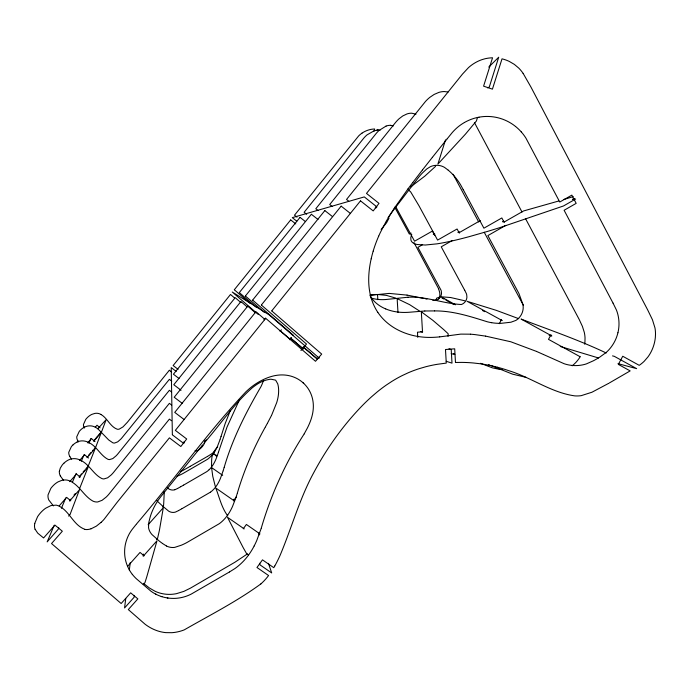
<?xml version="1.0" encoding="UTF-8"?>
<svg xmlns="http://www.w3.org/2000/svg" width="690" height="690" viewBox="0 0 690 690"><rect width="100%" height="100%" fill="white"/><g stroke="black" fill="none" stroke-linecap="round" stroke-linejoin="round"><path stroke-width="1.03" d="M143.365 554.07L143.184 556.261L156.992 540.77L146.746 576.943L144.926 582.688L143.296 584.508M163.651 504.649L164.298 491.47M134.309 595.401L134.127 597.238L124.562 607.968L125.761 598.446M163.582 505.347L163.53 505.856M59.375 471.322L60.271 468.156L62.178 465.095A19.156 18.716 -7.9 0 1 63.868 463.232M129.323 570.113L130.281 562.497M34.742 523.425L37.536 516.767A30.3 29.437 -10.4 0 1 40.365 513.015A31.016 30.136 -10.4 0 1 43.427 509.97L43.574 509.841A26.487 25.737 -10 0 1 45.73 508.185L50.922 505.598L56.149 505.14A13.222 12.86 -8.7 0 1 61.738 507.797M263.425 380.552L262.804 382.372A46.351 46.014 -24.8 0 1 261.622 385.244L261.45 385.624A53.285 52.906 -22.2 0 1 260.949 386.676C246.054 412.215 232.47 438.814 224.198 467.32M224.164 467.423L223.137 470.778M221.067 436.373L225.225 423.444L230.4 410.317M237.274 493.367C243.975 470.433 253.497 448.327 265.098 427.455M221.059 436.416L220.093 439.452M237.136 493.807L235.911 497.645M373.971 131.247L374.679 128.996A24.254 23.762 86.7 0 0 368.745 129.936A24.538 24.047 86.7 0 0 361.983 133.153M376.887 130.6L377.249 129.427L379.603 130.531M218.445 452.209L227.01 427.084L239.404 399.838M261.217 528.316C270.911 495.041 285.298 463.042 304.161 433.958M435.666 165.626L435.39 166.514L424.833 176.131L410.809 186.774M445.516 139.88L437.891 164.082L465.448 134.145L476.393 121.017L477.42 117.783M218.402 452.347L217.393 455.391M223.008 471.184L220.438 478.36A52.406 51.5 -18.4 0 1 219.299 480.904L219.109 481.292A39.968 39.27 -20.4 0 1 217.592 484.095L217.367 484.466A31.093 30.541 -21.7 0 1 215.556 487.106L215.323 487.399A27.143 26.66 -22.3 0 1 213.158 489.831L212.856 490.133A21.692 21.295 -23 0 1 210.398 492.203M261.105 528.661L256.827 540.322A87.423 85.517 -21 0 1 254.498 545.307L254.17 545.945M235.782 498.025L232.513 506.469A60.78 59.599 -20.2 0 1 230.771 510.031L230.546 510.445A49.094 48.136 -21.8 0 1 228.468 513.903L228.174 514.343A40.805 39.994 -22.9 0 1 225.794 517.534L225.492 517.897A37.148 36.398 -23.3 0 1 222.697 520.838L222.361 521.157A30.886 30.248 -24 0 1 219.213 523.736L187.292 542.314A62.816 61.531 -17.7 0 1 183.721 544.143L183.299 544.332A66.956 65.61 -17.3 0 1 181.41 545.169L174.786 547.36A13.559 13.222 -21.2 0 1 170.792 547.36L170.266 547.274A14.602 14.24 -21.2 0 1 166.514 546.014M219.963 439.832L217.497 446.232A46.221 45.566 -17.1 0 1 216.16 448.949L215.987 449.259A37.355 36.812 -18.8 0 1 214.409 451.907L214.185 452.243A31.05 30.601 -19.9 0 1 212.365 454.675L212.106 454.986A28.264 27.85 -20.4 0 1 210.01 457.185L209.708 457.461A23.503 23.158 -21.2 0 1 207.345 459.385L183.014 473.478A47.748 47.024 -14.7 0 1 180.288 474.858L179.969 475.005A50.896 50.129 -14.3 0 1 178.529 475.626L177.08 476.212M217.359 455.486L216.039 458.954A47.852 47.11 -17.3 0 1 214.995 461.291L214.823 461.636A36.501 35.932 -19.3 0 1 213.434 464.206L213.227 464.543A28.402 27.945 -20.7 0 1 211.58 466.949L211.364 467.225A24.797 24.4 -21.3 0 1 209.389 469.45L209.139 469.683M411.74 234.272L410.8 237.507L410.895 239.887A923.263 66.093 -26.2 0 0 412.18 242.164A871.737 63.299 -26.3 0 0 417.321 244.527L425.307 245.028L436.917 243.855A869.046 63.075 -26.3 0 0 454.917 240.275L455.072 240.241A912.008 65.171 -26.2 0 0 468.907 236.73L487.416 231.443A1010.919 69.664 -26.1 0 0 500.517 227.407M58.797 527.807L58.193 529.29L47.162 541.891L54.225 525.237M70.32 499.224L69.595 501.026L79.505 489.71L70.035 514.559L68.664 516.12M79.764 475.79L79.177 477.264L88.182 466.975L79.548 488.684M87.57 456.426L87.078 457.651L95.323 448.241L88.165 466.199M206.224 439.841L206.017 440.332M61.47 508.116L65.766 497.956M72.519 481.974L76.142 473.4M90.942 438.512L88.907 443.308M81.291 461.256L84.111 454.598M205.905 440.582L205.456 440.574M271.662 415.13L276.681 402.667A52.5 52.009 -27.6 0 0 277.665 399.062L277.768 398.579A39.132 38.752 -31.3 0 0 278.372 395.025L278.424 394.551A35.19 34.845 -32.4 0 0 278.631 391.092L278.631 390.644A29.36 29.066 -34.1 0 0 278.432 387.314L278.312 386.495A18.432 18.251 -37.1 0 0 277.682 383.744L275.759 380.371A3.812 3.769 -41.2 0 0 275.379 380.087L271.058 379.224A15.465 15.292 -39.4 0 0 269.566 379.345L266.745 379.931A33.137 32.715 -38.5 0 0 262.95 381.199L262.459 381.398A32.732 32.318 -38.6 0 0 258.931 383.157L258.474 383.424A44.91 44.281 -38.9 0 0 255.171 385.598L254.791 385.865A65.999 64.946 -39.7 0 0 251.988 388.03C233.643 404.262 219.989 425.04 203.895 443.334M271.481 415.492L267.548 423.03M499.301 323.679L501.561 319.487M550.982 334.754L548.49 339.359L580.066 356.696M267.323 423.444L265.331 427.05M274.749 566.016L273.783 567.689L262.485 559.857L256.965 567.499L268.591 575.529A56.39 54.993 -27.2 0 1 260.863 583.93M304.204 433.872L307.361 428.059A76.374 75.607 -31.2 0 0 309.637 423.117L309.905 422.444A54.821 54.2 -35.8 0 0 311.69 417.321L311.88 416.613A42.47 41.961 -38.2 0 0 312.993 411.309L313.079 410.593A36.311 35.863 -39.5 0 0 313.329 405.185L313.303 404.556A33.379 32.965 -40.1 0 0 312.579 399.113L312.415 398.406A31.973 31.568 -40.4 0 0 310.69 393.3L310.397 392.645A31.309 30.912 -40.5 0 0 307.706 387.978L307.283 387.392A31.05 30.662 -40.6 0 0 298.856 379.621L298.244 379.25A31.464 31.067 -40.5 0 0 293.362 376.938L292.681 376.688A32.292 31.887 -40.4 0 0 287.428 375.369L286.712 375.257A33.965 33.534 -40.2 0 0 281.279 374.937L280.554 374.955A37.407 36.924 -39.9 0 0 275.137 375.593L274.422 375.731A43.824 43.22 -39.6 0 0 269.152 377.197L268.462 377.43A54.786 53.984 -39.4 0 0 263.416 379.552L262.752 379.871A63.782 62.79 -39.4 0 0 257.939 382.493L257.387 382.829A61.212 60.271 -39.3 0 0 252.773 385.952L252.186 386.391A69.233 68.112 -39.7 0 0 247.969 389.902L247.425 390.393A90.614 88.967 -40.6 0 0 245.916 391.799C206.638 433.398 173.647 480.559 136.508 523.986M394.214 208.32L386.365 221.007L380.345 232.496A137.672 133.895 -72.1 0 0 378.698 236.118M394.223 208.302L408.04 188.836M391.403 212.856L388.108 217.523L388.996 218.213L386.581 222.758L381.13 229.451M391.411 212.848L419.201 176.58A69.569 67.801 -79.9 0 1 422.582 172.819L426.713 168.99L430.388 166.687A15.913 15.534 -85.8 0 1 435.192 165.402A16.353 15.965 -85.7 0 1 440.099 165.66A15.879 15.499 -85.8 0 1 444.524 167.394L448.224 170.163M233.47 500.854L236.282 496.955M243.285 528.756L246.39 524.46L259.983 533.913M408.049 188.819L412.818 182.471M412.836 182.462L422.53 169.861M422.539 169.852L432.363 157.363M447.267 138.707L452.261 132.549A51.241 49.758 -84.5 0 1 457.91 127.012A47.084 45.73 -84.9 0 1 464.387 122.544M447.258 138.725L432.38 157.346M169.326 370.263L127.383 422.271L122.967 426.92L119.241 429.111A4.554 4.476 -7.6 0 1 117.231 429.223C110.081 426.61 107.459 418.14 100.973 414.483M234.307 289.757L290.688 219.912M300.029 217.359L239.318 292.586L256.646 307.55M245.39 296.01L311.363 214.262M252.618 300.098L324.843 210.588M261.355 305.032L341.153 206.129M271.731 310.897L360.508 200.85M200.462 447.577L163.866 492.85M201.109 446.766L202.696 444.817M163.789 492.962L159.813 497.973A65.093 63.532 -25.8 0 0 158.355 500L158.053 500.44A61.263 59.806 -25.4 0 0 155.949 503.804L155.716 504.209A62.514 61.022 -25.5 0 0 153.844 507.711L153.62 508.176A61.591 60.125 -25.4 0 0 152.067 511.67L151.904 512.075A58.547 57.158 -25.1 0 0 150.618 515.62L150.472 516.086A59.366 57.96 -25.2 0 0 149.963 517.811L148.997 521.64A32.18 31.421 -21.9 0 0 148.678 523.305L148.548 527.6A12.558 12.256 -19.6 0 0 149.635 531.067L149.851 531.524A16.422 16.043 -19.9 0 0 152.076 534.655L159.174 540.969A57.796 56.623 -23.2 0 0 160.736 542.176L162.495 543.461M136.154 524.409L132.213 529.359A43.108 41.969 -21.1 0 0 129.228 533.948L128.892 534.603A37.51 36.527 -20.5 0 0 126.727 539.606L126.494 540.296A38.692 37.683 -20.6 0 0 125.166 545.557L125.054 546.273A38.373 37.372 -20.6 0 0 124.623 551.69L124.623 552.388A38.468 37.467 -20.6 0 0 125.088 557.761L125.209 558.469A38.373 37.372 -20.6 0 0 126.563 563.678L126.805 564.36A38.7 37.691 -20.6 0 0 129.004 569.267L129.349 569.897A37.476 36.492 -20.5 0 0 132.333 574.373M264.287 319.608L265.598 318.09M280.097 331.312L281.408 329.786M289.653 339.747L291.542 337.548M300.944 350.52L306.507 344.051L261.458 305.118M95.263 427.231L97.014 425.23L100.11 427.852M84.568 427.11A11.566 11.333 -5.7 0 1 91.658 425.98A12.334 12.092 -5.7 0 1 95.505 427.3L97.825 428.766L106.165 419.649L101.654 431.561L98.36 435.321M87.656 442.851L91.416 438.564L94.987 441.574M96.005 438.003L93.711 441.195L101.275 432.552L95.772 447.06L94.237 448.819M96.479 437.469L97.894 435.856M79.505 460.558L84.603 454.745L88.492 458.013M88.596 455.253L91.158 452.33M92.693 450.57L93.21 449.992M69.776 481.68L76.478 474.021L80.213 477.144M80.885 474.513L81.446 473.875M83.128 471.951L84.801 470.037M85.922 468.76L87.604 466.837M59.237 505.839L66.654 497.369L70.785 500.811M74.011 495.006L75.245 493.6M162.495 507.012L163.444 505.943M148.152 524.711L163.314 507.711L159.416 530.3L157.648 538.062L156.492 539.356M127.762 566.205L140.053 552.423L144.081 555.847M216.962 447.603C215.78 449.268 212.641 452.088 214.167 453.77M217.152 447.413L217.721 446.853M488.753 67.085L498.706 57.227L489.296 86.992L487.589 87.88M101.171 522.295L96.324 526.159L91.071 528.799M260.855 583.921C236.843 601.473 210.01 615.083 184.256 629.866A41.322 40.08 -22.2 0 1 177.684 631.859A39.589 38.39 -22.2 0 1 171.793 632.696L165.867 632.627A37.286 36.147 -22.3 0 1 159.174 631.367L157.768 630.945A42.211 40.952 -22.4 0 1 148.488 626.572A50.922 49.439 -22.7 0 1 145.055 624.2L128.314 609.572L137.845 598.877L130.677 592.831L121.155 603.517L51.534 543.548L62.333 531.214L54.959 525.116L43.599 537.941M214.176 451.786L213.822 452.088A33.776 33.31 -20.2 0 1 211.08 454.218L207.725 456.28M247.365 553.966L234.919 562.229L190.44 588.147L183.911 591.356L176.562 593.641A35.207 34.258 -21.5 0 1 170.672 594.357A33.948 33.034 -21.6 0 1 160.537 593.245A34.069 33.146 -21.6 0 1 155.026 591.235L149.54 588.096L143.408 583.317M210.39 492.194L181.953 508.694M229.416 571.993L234.824 568.62A53.147 51.923 -24.8 0 0 239.128 565.265L239.68 564.791A59.193 57.848 -24.3 0 0 243.596 561.013L244.096 560.478A60.573 59.202 -24.1 0 0 247.598 556.321L248.038 555.743A65.912 64.437 -23.6 0 0 251.117 551.275L251.505 550.663A73.934 72.295 -22.6 0 0 254.17 545.945M229.339 572.036L191.354 594.021A39.563 38.502 -21.9 0 1 186.317 596.195L185.619 596.427A38.071 37.044 -22 0 1 180.314 597.782L179.59 597.902A38.45 37.415 -22 0 1 174.139 598.403L173.406 598.403A38.347 37.32 -22 0 1 150.998 591.235L136.473 578.858A42.883 41.779 -20.9 0 1 132.782 574.934L132.333 574.373M207.474 456.426L190.371 466.25M574.27 198.401L572.415 199.453L575.633 199.03L563.506 205.965L500.517 227.407M183.773 485.001L206.853 471.606A19.812 19.493 -22 0 0 209.105 469.718M183.6 485.105L180.78 486.7M434.389 233.548L433.286 234.177L434.855 234.065M422.366 244.803L417.916 247.339L440.953 290.033A9.082 8.892 -71.9 0 1 441.307 291.214L441.505 293.25A7.418 7.262 -72 0 1 440.643 296.424M459.152 231.728L457.953 232.418L459.833 232.28L479.334 221.162M452.192 240.56L441.238 246.813L464.724 290.292M503.7 221.154L502.622 221.775L505.02 221.55L523.581 210.95L558.702 201.014M505.796 225.363L487.873 235.601L518.958 293.561L522.934 304.454A15.896 15.447 -70.4 0 1 523.063 309.353A14.93 14.507 -70.4 0 1 521.588 314.114A15.258 14.826 -70.4 0 1 518.716 318.142A14.576 14.162 -70.4 0 1 515.853 320.419L510.945 322.221L501.285 323.308A47.058 45.773 -73.6 0 1 496.515 323.239A52.871 51.422 -74.2 0 1 491.685 322.696M190.216 466.337L183.35 470.244A25.116 24.711 -17.8 0 1 180.556 471.46M178.581 510.574L181.677 508.849M609.236 383.028L630.151 370.901L618.343 364.398L622.751 356.247L639.225 365.338L639.777 364.95A40.529 38.942 -69 0 0 644.167 361.31L647.91 356.98A36.691 35.242 -68.7 0 0 650.972 352.072A38.355 36.855 -68.8 0 0 653.577 345.863A37.985 36.492 -68.8 0 0 655.353 337.315L655.5 334.434A33.241 31.913 -68.8 0 0 654.957 327.862L652.455 319.772L647.712 309.983L530.972 87.104L523.115 73.364M411.076 233.099L409.36 234.082L394.723 207.198M177.692 488.416L180.521 486.838M608.615 383.381L591.951 392.231L581.213 395.663A32.758 31.593 -66.2 0 1 574.813 395.879C551.094 392.593 531.197 377.421 508.487 370.59A169.162 163.668 -49 0 0 497.611 367.261M177.606 488.46L174.958 489.719M178.391 510.678L175.493 512.058A7.642 7.478 -20.4 0 1 175.234 512.127L175.079 512.17A8.03 7.857 -20.4 0 1 171.879 512.325L171.456 512.256A8.815 8.625 -20.4 0 1 168.524 511.04L162.926 506.339M386.064 126.072L378.965 130.531A34.388 33.629 89.3 0 0 375.653 134.11L315.813 208.751L317.995 210.467M573.226 196.616L563.704 199.513M436.399 300.115L435.623 300.322M174.725 489.788L174.579 489.822A7.331 7.193 -19.6 0 1 171.655 489.96L171.37 489.909A8.056 7.892 -19.6 0 1 168.593 488.779L167.411 487.899M480.55 220.869L479.516 221.05M435.614 300.322L432.828 300.357M370.125 295.027L376.162 294.475M447.405 335.883L460.808 334.115L470.425 334.184M439.961 296.898L436.649 298.166L435.744 300.581M447.379 335.892L439.72 336.875M370.004 295.303L389.186 293.405L407.04 295.104M422.668 331.804L417.467 332.201L417.778 337.358M424.824 310.992L409.377 312.242A76.323 74.9 -80.7 0 1 405.056 312.432A59.625 58.529 -78.2 0 1 400.105 312.277A51.94 51 -77.1 0 1 395.197 311.664A47.791 46.937 -76.5 0 1 390.376 310.552A44.35 43.556 -76 0 1 385.71 308.913M408.014 297.226L385.71 299.529A58.115 57.158 -81 0 1 383.019 299.641A44.738 44.022 -78.8 0 1 379.431 299.546A39.477 38.847 -77.9 0 1 375.86 299.132A37.665 37.07 -77.6 0 1 372.341 298.382A34.69 34.146 -77.1 0 1 371.048 298.002M424.842 310.992L434.64 310.914M455.478 362.474L461.903 362.397A148.195 143.529 -50.6 0 1 473.375 362.983L479.955 363.734A152.136 147.306 -50.3 0 1 491.211 365.717L497.611 367.261M408.023 297.226C426.144 296.174 443.618 303.738 461.325 304.506A8.073 7.892 -71.5 0 0 463.671 303.238A8.332 8.142 -71.5 0 0 465.966 300.486A8.107 7.926 -71.5 0 0 466.906 297.011L466.699 294.777A9.927 9.703 -71.4 0 0 466.311 293.491L464.732 290.3M377.516 294.457L386.365 295.372L395.646 298.063M434.657 310.914C452.649 310.759 469.925 316.348 486.899 321.661A50.767 49.378 -74 0 0 491.668 322.696M390.566 125.338L393.481 125.856M379.974 130.315L378.111 130.203A14.663 14.352 86.2 0 0 373.825 130.979L367.046 134.878A29.506 28.894 88.1 0 0 363.837 138.078L304.126 212.279L306.679 214.288M499.793 369.417L492.393 367.848L480.516 363.311M167.955 598.032L167.239 597.928M526.004 377.344L512.61 374.17L490.547 365.355M485.639 336.125L475.212 334.633A123.639 120.129 -54.6 0 0 470.442 334.184M485.657 336.125L510.781 341.766L536.518 351.417M407.048 295.104L423.815 298.425M448.112 92.02L444.455 91.563A19.096 18.561 88.4 0 0 438.849 92.417L434.174 94.418L429.879 97.316A40.132 39.02 -89.6 0 0 425.54 101.396L346.535 199.462L348.761 201.221M500.759 320.255L502.182 320.548L467.052 301.288L496.3 310.353L518.759 318.694M426.981 299.081L425.394 298.753M549.136 335.383L551.836 335.961L521.088 319.065C549.62 329.923 578.643 339.911 606.208 352.978M612.513 355.893L614.255 356.299L636.646 368.641L617.973 363.656M85.06 529.368C74.511 525.789 70.527 513.834 61.807 507.719M560.254 346.475L598.532 357.981M161.934 596.686L161.244 596.471M420.728 331.605L422.53 332.166L421.331 311.846L421.797 312.165M446.154 361.275L452.002 363.147L451.217 349.545L448.983 348.786M415.992 114.195L411.775 113.212A13.783 13.438 87.4 0 0 406.859 113.997L402.762 115.955L399.053 118.784A38.045 37.113 -89.9 0 0 395.396 122.665L329.716 204.55L332.106 206.431M488.675 364.596L489.426 364.898M397.319 298.71L409.61 304.644L419.503 311.018M453.296 353.522L454.218 353.892M536.535 351.426L543.427 354.488M543.444 354.496L564.084 363.699A37.019 35.725 -68.9 0 0 571.415 365.355A37.993 36.665 -69 0 0 578.945 365.424A35.578 34.328 -68.8 0 0 586.371 363.897L593.348 360.81A96.842 93.702 -73.4 0 0 599.981 356.963L606.191 352.452A35.345 34.086 -69.2 0 0 611.383 346.742A38.002 36.656 -69.3 0 0 615.359 340.084A37.312 35.983 -69.3 0 0 617.921 332.761M166.454 545.988L162.762 543.651M156.233 594.4L155.586 594.073M441.971 297.994L443.981 299.098M445.99 300.193L447.991 301.288M448.664 301.659L450.001 302.393M452.002 303.488L454.011 304.583M464.767 300.771L450.596 297.519L440.979 296.786L455.504 304.782M482.439 310.466L484.647 311.673M421.832 312.182L432.837 320.324L443.756 329.647L448.12 333.701L448.259 336.116M248.521 554.941L246.546 553.57L243.113 547.498L227.484 517.284L244.182 528.885M227.778 515.887C221.74 508.082 219.36 497.3 215.772 487.994L234.246 500.88L233.824 499.267M211.666 467.639L222.697 475.358M264.046 319.444L264.529 319.781M280.097 330.7L290.041 339.178M318.004 357.265L319.203 358.11L269.135 314.864L232.245 292.017L255.455 312.035M215.754 454.882L216.548 455.435M216.608 456.409C210.476 449.035 211.873 463.05 211.511 466.431M43.246 537.691L37.734 533.146L35.138 529.282M184.42 442.523L183.713 441.988L183.833 443.523L172.353 434.821M195.063 450.596C197.659 453.002 206.793 442.98 204.352 440.893M184.17 419.563L174.734 412.387L255.964 311.716L264.434 319.022M171.5 420.719L169.386 419.115L108.649 494.48A44.807 43.789 -6.8 0 1 106.191 497.067L102.086 500.31L97.747 501.949A8.884 8.677 -11 0 1 92.762 501.018C84.585 496.429 80.333 487.226 72.372 482.301A15.085 14.697 -8 0 0 67.344 480.154A12.273 11.963 -7.9 0 0 61.539 480.456L58.038 481.887A21.476 20.933 -8.8 0 0 53.07 485.795A22.968 22.382 -9 0 0 50.81 488.442L48.059 494.851A10.134 9.867 -7.6 0 0 48.809 500.009L53.406 505.899M171.456 391.877L169.378 390.29L117.55 454.261A42.961 42.142 -4.1 0 1 116.024 455.9L112.806 458.574L109.503 459.592A5.132 5.037 -9.5 0 1 107.821 459.238C100.326 455.271 96.764 446.387 89.01 442.635A15.525 15.189 -6.6 0 0 84.853 441.134A12.178 11.928 -6.4 0 0 77.177 441.971M182.16 403.305L174.216 397.242L247.736 306.144L255.386 312.743M171.663 405.073L169.386 403.339L113.419 472.555A45.402 44.462 -5.2 0 1 111.211 474.936L107.631 477.799L103.923 478.938A6.305 6.167 -10.3 0 1 101.74 478.498C93.564 474.375 89.605 464.931 81.411 460.679A16.405 16.025 -7.3 0 0 76.875 458.919A12.713 12.42 -7.2 0 0 68.483 459.937A17.586 17.181 -7.7 0 0 63.894 463.257M176.209 371.427L171.232 367.606L172.353 434.596M169.369 370.297L171.638 372.031M179.02 378.491L173.432 374.213L235.212 297.666L240.965 302.625M171.775 381.173L169.369 379.336L121.638 438.21A42.642 41.892 -2.7 0 1 120.69 439.228L117.697 441.85L114.618 443.04A4.563 4.485 -8.6 0 1 112.798 442.782L108.692 439.953L97.825 428.766M181.047 390.273L173.794 384.727L240.931 301.539L247.158 306.903M178.106 369.348L173.138 365.545L230.503 294.475L234.496 297.916M300.098 217.41L305.221 221.43M296.993 217.16L294.492 215.194L358.662 135.921A24.711 24.21 86.7 0 1 361.974 133.144M296.804 221.197L292.275 217.643L364.294 196.909L376.938 206.948L375.274 207.319L376.05 207.94M290.749 219.955L295.794 223.914M311.432 214.314L318.004 219.48M341.24 206.198L350.166 213.253M324.921 210.64L332.097 216.298M360.603 200.919L373.204 210.916L379 203.36L366.494 193.424L462.481 74.097L468.527 67.594A41.4 40.046 -89.5 0 1 473.961 63.489A39.787 38.485 -89.7 0 1 481.887 59.676L484.682 58.848A37.605 36.372 -89.9 0 1 491.478 57.839L492.548 57.796L483.587 86.155L492.427 89.157L502.018 58.84L502.898 59.064A39.157 37.881 -89.7 0 1 509.263 61.419L514.335 64.377L518.811 68.138A40.477 39.166 -89.9 0 1 523.106 73.373M317.538 359.128L303.238 346.949L317.167 358.964M303.359 348.959L290.516 338.005L303.108 348.873M234.384 289.817L249.685 303.031M256.119 312.605L258.103 314.321M271.843 310.992L321.695 354.091L315.511 361.284L265.728 318.332L175.346 430.362L186.705 438.987L180.832 446.516L169.395 437.857L117.05 502.415L104.207 519.165A47.739 46.558 -8 0 1 101.18 522.304M252.704 300.176L293.431 335.349M245.476 296.088L264.149 312.208M448.233 170.171L448.673 170.551A66.628 65.343 -82.7 0 1 451.726 173.38A56.071 54.933 -83.4 0 1 455.012 176.985A60.53 59.331 -83.1 0 1 458.048 180.927A58.719 57.546 -83.2 0 1 460.765 185.144L463.188 189.578M162.762 506.201L157.38 501.25A8.478 8.306 -18.9 0 1 156.949 500.595M303.177 382.864L303.712 383.355M63.627 480.482L60.306 475.936M71.527 459.074L69.802 456.539M78.539 441.867L77.772 440.694M395.75 206.802L414.578 241.207L432.406 231.055L434.778 235.437M474.401 122.492L522.002 212.003M414.009 242.613L438.607 288.774M459.342 233.186L457.082 228.994L437.598 240.094L418.882 205.611L410.774 192.053A8.349 8.185 -85.9 0 0 408.316 190.138M453.123 174.294L478.705 221.973M484.216 232.237L523.356 305.256M504.312 222.585L501.837 217.954L483.897 228.192L463.197 189.586M613.048 303.126L616.403 309.965A36.113 34.819 -69.4 0 1 618.456 317.357A37.777 36.432 -69.3 0 1 618.973 325.059A37.381 36.044 -69.3 0 1 617.93 332.735M525.582 218.721L579.065 319.203L582.394 326.344L584.266 332.252A31.197 30.162 -67.8 0 1 585.034 337.936L584.956 341.688A33.077 31.99 -67.8 0 1 584.663 344.198M613.039 303.108L564.11 210.269L576.176 203.36L571.846 195.123L559.763 202.032L525.978 138.216A46.894 45.54 -84.9 0 0 521.269 131.928M438.607 288.782L439.642 292.344A12.144 11.894 -71.7 0 1 439.763 296.096A11.402 11.169 -71.7 0 1 439.349 297.959M268.445 563.359L271.705 572.959L260.087 564.92L259.604 563.273M258.793 533.172L259.328 534.897M215.271 486.321L212.762 476.307L211.571 467.57M377.525 294.578L377.844 299.676M397.147 298.641L397.983 312.458M455.469 362.353L454.701 348.812L445.49 349.52L446.275 363.095L437.115 364.329A132.014 128.012 -51.6 0 0 425.756 366.752L419.296 368.632A119.491 115.98 -52.3 0 0 408.368 372.712L402.236 375.567A123.467 119.801 -52.1 0 0 392.006 381.303L386.331 385.037A145.107 140.51 -51.6 0 0 376.956 392.144L371.781 396.569A188.646 181.884 -51.1 0 0 363.225 404.685C343.542 424.721 327.043 447.81 313.812 472.555C299.434 498.887 291.646 528.023 280.011 555.528A134.395 131.454 -18.5 0 1 274.758 566.024M91.054 528.747A12.092 11.782 -11.6 0 1 85.043 529.463M464.405 122.527A48.059 46.67 -84.8 0 1 471.486 119.223A47.852 46.472 -84.8 0 1 479.024 117.171M515.594 126.512A47.791 46.42 -84.8 0 0 509.134 122.164A47.852 46.472 -84.8 0 0 486.778 116.446A47.791 46.42 -84.8 0 0 479.067 117.179M515.602 126.52A48.102 46.713 -84.8 0 1 521.261 131.911M439.694 336.875A105.26 103.026 -80.1 0 1 431.983 337.393A81.532 79.842 -77 0 1 424.247 337.212A74.9 73.356 -76.1 0 1 416.562 336.22A72.942 71.441 -75.9 0 1 409.032 334.409A68.81 67.413 -75.4 0 1 401.753 331.743A63.696 62.419 -74.7 0 1 394.835 328.216A58.676 57.512 -74.2 0 1 388.436 323.791A54.475 53.415 -73.7 0 1 382.709 318.487A51.215 50.223 -73.4 0 1 377.835 312.363M377.827 312.346A50.344 49.37 -73.3 0 1 373.98 305.515A53.277 52.242 -73.5 0 1 371.211 298.14A59.185 57.994 -73.7 0 1 369.495 290.412A67.43 66.024 -73.8 0 1 368.753 282.521A78.41 76.685 -73.8 0 1 368.865 274.568A91.718 89.588 -73.6 0 1 369.711 266.651A106.174 103.56 -73.2 0 1 371.186 258.819M371.186 258.802A116.394 113.427 -72.9 0 1 373.195 251.1M373.195 251.082A121.026 117.887 -72.8 0 1 375.705 243.536A128.228 124.821 -72.5 0 1 378.689 236.135M35.052 529.308A11.445 11.109 -8.6 0 1 34.785 523.434M100.973 414.483A8.823 8.668 -4.7 0 0 97.359 413.301A9.41 9.237 -4.8 0 0 94.866 413.422L91.942 414.345A13.981 13.731 -5.4 0 0 90.709 414.983A16.845 16.534 -5.9 0 0 87.13 417.829A17.345 17.026 -5.9 0 0 85.784 419.356L83.49 424.41A5.943 5.83 -4.3 0 0 84.318 428.067M214.814 451.2A37.605 37.105 -19.5 0 1 214.495 451.493M385.701 308.904A39.753 39.054 -75.4 0 1 381.268 306.714A34.992 34.388 -74.7 0 1 377.18 303.928A30.757 30.231 -74.2 0 1 373.566 300.547A29.472 28.971 -74.1 0 1 370.599 296.605A31.611 31.067 -74.3 0 1 370.263 296.07M580.187 356.764A33.905 32.792 -67.9 0 1 572.208 365.795M451.165 353.789A139.621 135.706 -49.9 0 1 454.831 354.419M60.349 475.919A9.168 8.953 -6.7 0 1 59.323 471.313M502.674 369.495A28.575 27.781 -67 0 1 499.793 369.417M69.845 456.513A8.142 7.961 -5.8 0 1 68.741 452.338L71.363 446.646A17.138 16.776 -7 0 1 72.933 444.955M72.95 444.972A15.801 15.465 -6.8 0 1 77.185 441.997M386.072 126.097A12.627 12.342 86.6 0 1 390.566 125.313M438.642 298.839A7.418 7.262 -72 0 1 436.485 300.012M440.643 296.433A7.616 7.461 -72 0 1 438.547 298.943M77.797 440.677A6.995 6.857 -5 0 1 76.754 436.805L79.203 431.509A16.551 16.224 -6.3 0 1 80.652 429.913A15.525 15.215 -6.2 0 1 84.56 427.101"/></g></svg>
